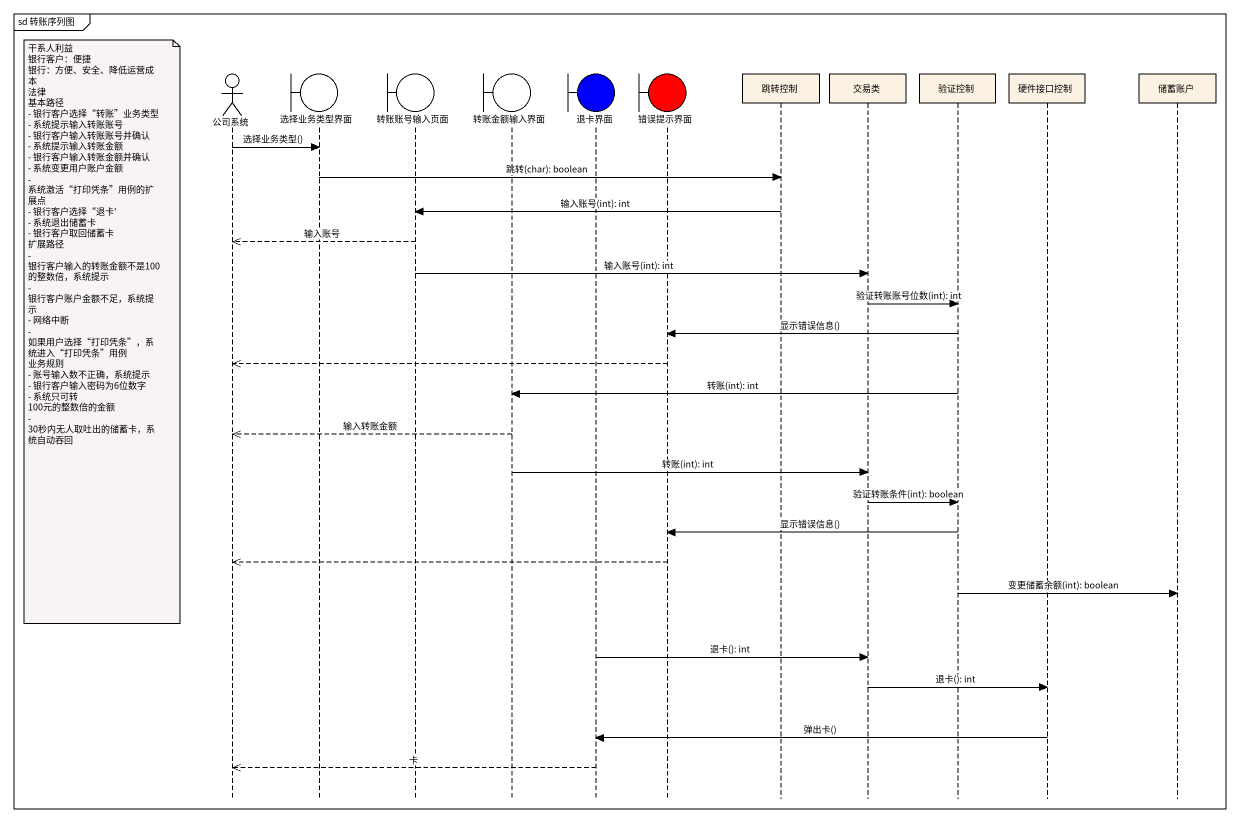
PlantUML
@startuml
mainframe sd 转账序列图
hide footbox
actor 公司系统
boundary 选择业务类型界面
boundary 转账账号输入页面
boundary 转账金额输入界面
boundary 退卡界面 #0000FF
boundary 错误提示界面 #FF0000
participant 跳转控制
participant 交易类
participant 验证控制
participant 硬件接口控制
participant 储蓄账户

公司系统 -> 选择业务类型界面 : 选择业务类型()
选择业务类型界面 -> 跳转控制 : 跳转(char): boolean
跳转控制 -> 转账账号输入页面 : 输入账号(int): int
转账账号输入页面 -->> 公司系统 : 输入账号
转账账号输入页面 -> 交易类 : 输入账号(int): int
交易类 -> 验证控制 : 验证转账账号位数(int): int
note left of 公司系统
  干系人利益
  银行客户：便捷
  银行：方便、安全、降低运营成本
  法律
  基本路径
  - 银行客户选择“转账”业务类型
  - 系统提示输入转账账号
  - 银行客户输入转账账号并确认
  - 系统提示输入转账金额
  - 银行客户输入转账金额并确认
  - 系统变更用户账户金额
  - 系统激活“打印凭条”用例的扩展点
  - 银行客户选择“退卡'
  - 系统退出储蓄卡
  - 银行客户取回储蓄卡
  扩展路径
  - 银行客户输入的转账金额不是100的整数倍，系统提示
  - 银行客户账户金额不足，系统提示
  - 网络中断
  - 如果用户选择“打印凭条”，系统进入“打印凭条”用例
  业务规则
  - 账号输入数不正确，系统提示
  - 银行客户输入密码为6位数字
  - 系统只可转 100元的整数倍的金额
  - 30秒内无人取吐出的储蓄卡，系统自动吞回
end note
验证控制 -> 错误提示界面 : 显示错误信息()
错误提示界面 -->> 公司系统
验证控制 -> 转账金额输入界面 : 转账(int): int
转账金额输入界面 -->> 公司系统 : 输入转账金额
转账金额输入界面 -> 交易类 : 转账(int): int
交易类 -> 验证控制 : 验证转账条件(int): boolean
验证控制 -> 错误提示界面 : 显示错误信息()
错误提示界面 -->> 公司系统
验证控制 -> 储蓄账户 : 变更储蓄余额(int): boolean
退卡界面 -> 交易类 : 退卡(): int
交易类 -> 硬件接口控制 : 退卡(): int
硬件接口控制 -> 退卡界面 : 弹出卡()
退卡界面 -->> 公司系统 : 卡
@enduml
